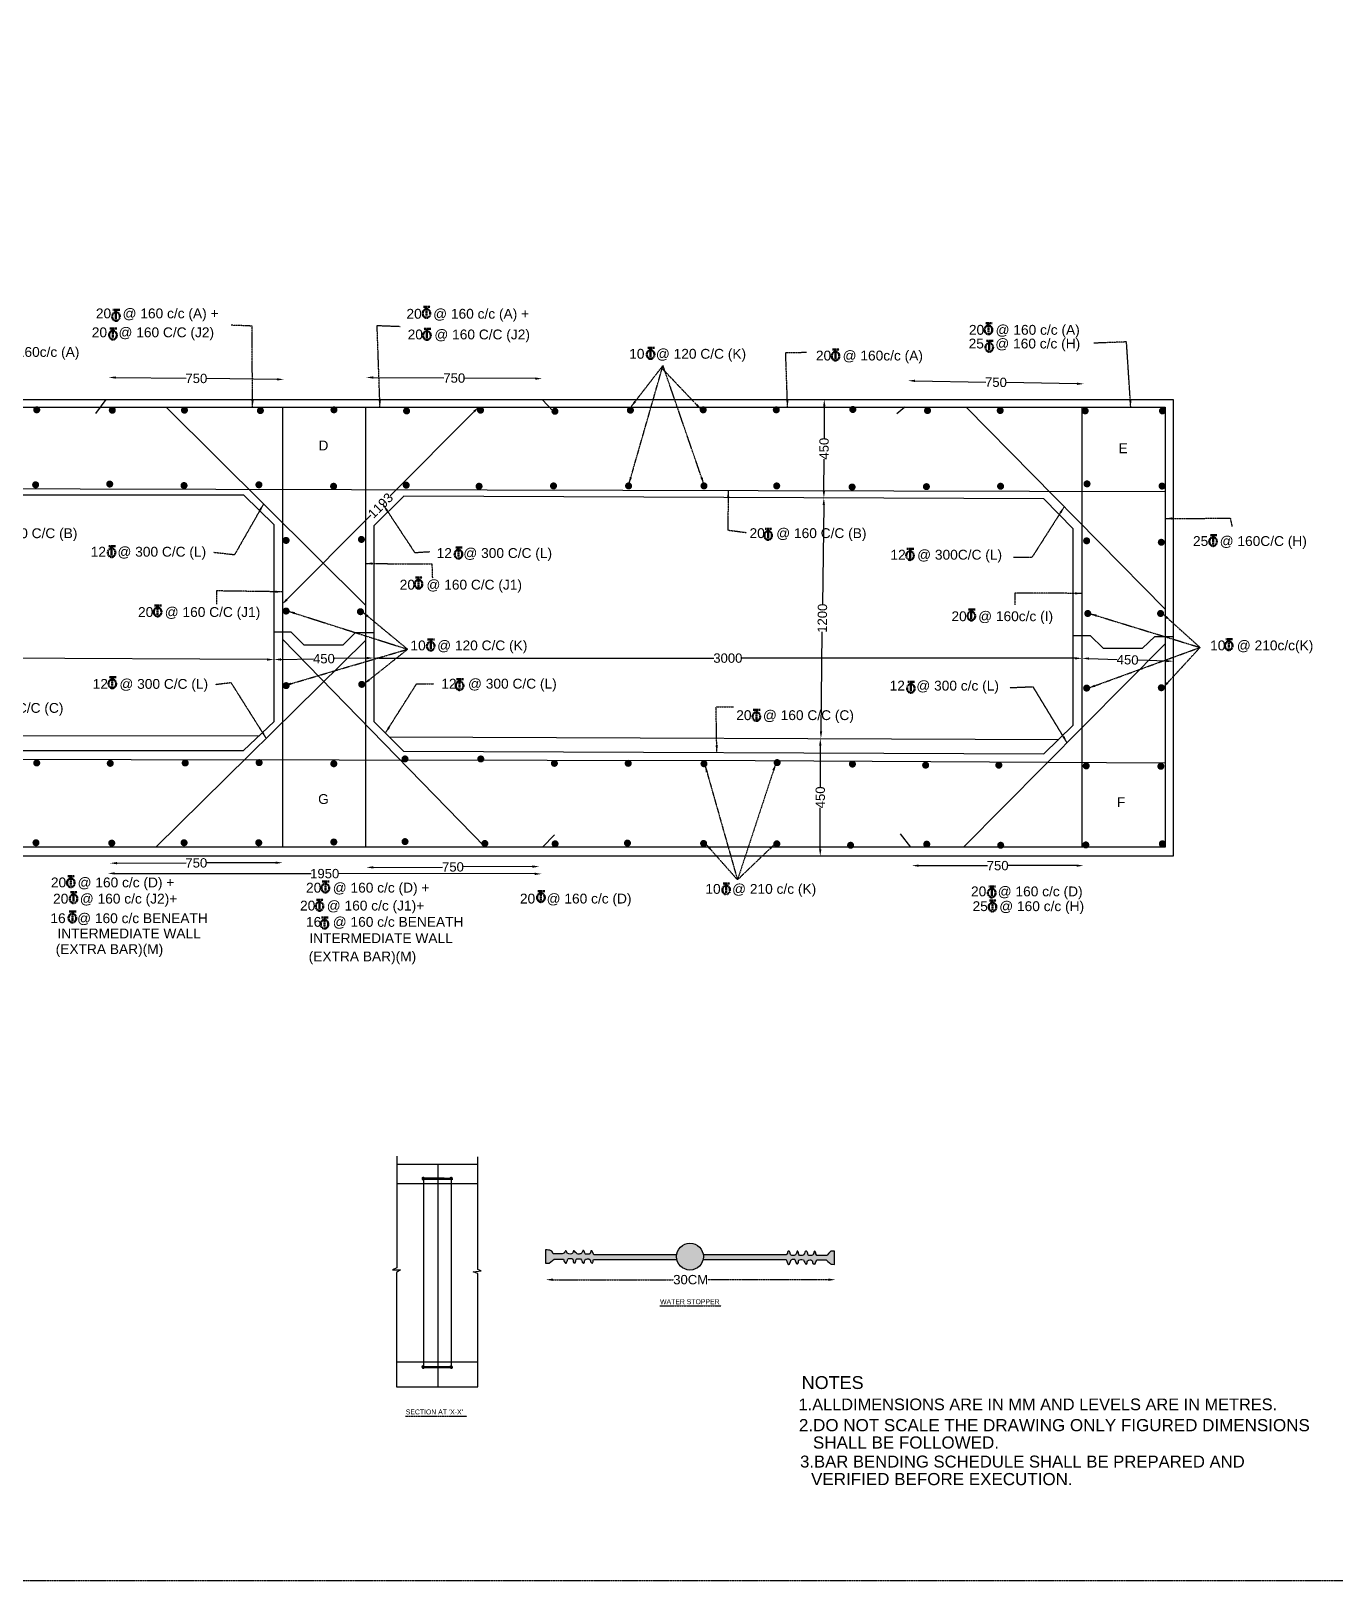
# Model space of a CAD drawing. Header units: millimetres. Extents: x -494 to 19383, y 2602 to 13183.
# Drawn here: x 9756 to 15329, y 2602 to 9225 of the extents above; entities that cross this region are included whole.
import ezdxf

# ---------------------------------------------------------------- set-up
doc = ezdxf.new("R2010")
doc.units = ezdxf.units.MM
doc.header["$MEASUREMENT"] = 0
doc.linetypes.add('PHANTOM', pattern=[2.5, 1.25, -0.25, 0.25, -0.25, 0.25, -0.25])
for name, color, linetype in [('DIM', 7, 'Continuous'), ('DWG', 7, 'Continuous'), ('TXT', 7, 'Continuous'), ('TXT @ 1', 7, 'Continuous')]:
    doc.layers.add(name, color=color, linetype=linetype)
doc.styles.add('Notes', font='arial.ttf', dxfattribs={"height": 0.1})
doc.styles.get("Standard").update_dxf_attribs({"font": 'arial.ttf'})
doc.dimstyles.new('Civil', dxfattribs={"dimtxt": 40, "dimasz": 30, "dimexe": 0.1, "dimexo": 0.0625, "dimgap": 0.09, "dimtad": 0, "dimdec": 0, "dimzin": 12, "dimdsep": 46, "dimtxsty": 'Standard', "dimcen": 0.1, "dimse1": 1, "dimse2": 1, "dimadec": 0, "dimazin": 2, "dimtfac": 1, "dimtdec": 0, "dimtofl": 0, "dimtmove": 0, "dimatfit": 3, "dimfxl": 1, "dimfrac": 1, "dimtolj": 1, "dimtzin": 0, "dimarcsym": 0})
doc.dimstyles.get("Standard").update_dxf_attribs({"dimtxt": 30, "dimasz": 30, "dimexe": 0.18, "dimexo": 0.0625, "dimgap": 0.09, "dimtad": 0, "dimdec": 0, "dimzin": 0, "dimdsep": 46, "dimtxsty": 'Standard', "dimcen": 0.09, "dimse1": 1, "dimse2": 1, "dimadec": 0, "dimazin": 0, "dimtfac": 1, "dimtdec": 0, "dimtofl": 0, "dimtmove": 0, "dimatfit": 3, "dimfxl": 1, "dimtolj": 1, "dimtzin": 0, "dimarcsym": 0})

# ---------------------------------------------------------------- blocks, each defined once
blk = doc.blocks.new('*D3')
at = {"layer": 'Defpoints', "color": 0, "transparency": 16777216}
for p in [(11672.6, 7618.1), (10828.2, 6774.7), (10830.3, 6772.7)]:
    blk.add_point(p, dxfattribs=at)
at = {"layer": 'DWG', "color": 0, "lineweight": -2, "transparency": 16777216}
for p, q in [((11649.4, 7598.9), (11290.3, 7238.5)), ((10849.4, 6796), (11208.5, 7156.4))]:
    blk.add_line(p, q, dxfattribs=at)
at = {"layer": 'DWG', "color": 0, "transparency": 16777216}
for points in [[(11645.9, 7602.4), (11652.9, 7595.4), (11670.6, 7620.1)], [(10845.9, 6799.5), (10852.9, 6792.4), (10828.2, 6774.7)]]:
    blk.add_solid(points, dxfattribs=at)
at = {"layer": 'DWG', "color": 0, "transparency": 16777216, "insert": (11249.4, 7197.4), "char_height": 40, "attachment_point": 5, "rotation": 45.10501}
blk.add_mtext('\\A1;1193', dxfattribs=at)
blk = doc.blocks.new('*D45')
at = {"layer": 'Defpoints', "color": 0, "transparency": 16777216}
for p in [(10088.1, 7756.8), (10836.9, 7736.4), (10837, 7748.3)]:
    blk.add_point(p, dxfattribs=at)
at = {"layer": 'DIM', "color": 0, "lineweight": -2, "transparency": 16777216}
for p, q in [((10118, 7744.6), (10418.4, 7741.2)), ((10806.9, 7736.8), (10506.5, 7740.2))]:
    blk.add_line(p, q, dxfattribs=at)
at = {"layer": 'DIM', "color": 0, "transparency": 16777216}
for points in [[(10118.1, 7749.6), (10118, 7739.6), (10088, 7744.9)], [(10807, 7741.8), (10806.9, 7731.8), (10836.9, 7736.4)]]:
    blk.add_solid(points, dxfattribs=at)
at = {"layer": 'DIM', "color": 0, "transparency": 16777216, "insert": (10462.5, 7740.7), "char_height": 40, "attachment_point": 5, "rotation": 359.34972}
blk.add_mtext('\\A1;750', dxfattribs=at)
blk = doc.blocks.new('*D46')
at = {"layer": 'Defpoints', "color": 0, "transparency": 16777216}
for p in [(11188.7, 7751.7), (11940.9, 7739.8), (11941, 7746.6)]:
    blk.add_point(p, dxfattribs=at)
at = {"layer": 'DIM', "color": 0, "lineweight": -2, "transparency": 16777216}
for p, q in [((11218.6, 7744.7), (11520.7, 7742.6)), ((11910.9, 7740), (11608.8, 7742))]:
    blk.add_line(p, q, dxfattribs=at)
at = {"layer": 'DIM', "color": 0, "transparency": 16777216}
for points in [[(11218.6, 7749.7), (11218.6, 7739.7), (11188.6, 7744.9)], [(11911, 7745), (11910.9, 7735), (11940.9, 7739.8)]]:
    blk.add_solid(points, dxfattribs=at)
at = {"layer": 'DIM', "color": 0, "transparency": 16777216, "insert": (11564.8, 7742.3), "char_height": 40, "attachment_point": 5, "rotation": 359.61159}
blk.add_mtext('\\A1;750', dxfattribs=at)
blk = doc.blocks.new('*D47')
at = {"layer": 'Defpoints', "color": 0, "transparency": 16777216}
for p in [(13504, 7744.7), (14256.1, 7717.5), (14256.3, 7731.1)]:
    blk.add_point(p, dxfattribs=at)
at = {"layer": 'DIM', "color": 0, "lineweight": -2, "transparency": 16777216}
for p, q in [((13533.8, 7730.5), (13835.9, 7725.1)), ((14226.1, 7718), (13924, 7723.5))]:
    blk.add_line(p, q, dxfattribs=at)
at = {"layer": 'DIM', "color": 0, "transparency": 16777216}
for points in [[(13533.9, 7735.5), (13533.7, 7725.5), (13503.8, 7731.1)], [(14226.2, 7723), (14226, 7713), (14256.1, 7717.5)]]:
    blk.add_solid(points, dxfattribs=at)
at = {"layer": 'DIM', "color": 0, "transparency": 16777216, "insert": (13879.9, 7724.3), "char_height": 40, "attachment_point": 5, "rotation": 358.96433}
blk.add_mtext('\\A1;750', dxfattribs=at)
blk = doc.blocks.new('*D48')
at = {"layer": 'Defpoints', "color": 0, "transparency": 16777216}
for p in [(13128.3, 7651.2), (13126.6, 7230), (13144.3, 7229.9)]:
    blk.add_point(p, dxfattribs=at)
at = {"layer": 'DIM', "color": 0, "lineweight": -2, "transparency": 16777216}
for p, q in [((13146, 7621.2), (13145.4, 7485.6)), ((13144.4, 7259.9), (13145, 7395.5))]:
    blk.add_line(p, q, dxfattribs=at)
at = {"layer": 'DIM', "color": 0, "transparency": 16777216}
for points in [[(13141, 7621.2), (13151, 7621.1), (13146.1, 7651.2)], [(13139.4, 7260), (13149.4, 7259.9), (13144.3, 7229.9)]]:
    blk.add_solid(points, dxfattribs=at)
at = {"layer": 'DIM', "color": 0, "transparency": 16777216, "insert": (13145.2, 7440.6), "char_height": 40, "attachment_point": 5, "rotation": 89.75988}
blk.add_mtext('\\A1;450', dxfattribs=at)
blk = doc.blocks.new('*D49')
at = {"layer": 'Defpoints', "color": 0, "transparency": 16777216}
for p in [(13144.3, 7229.9), (13131.7, 6202.2), (13131.8, 6202.2)]:
    blk.add_point(p, dxfattribs=at)
at = {"layer": 'DIM', "color": 0, "lineweight": -2, "transparency": 16777216}
for p, q in [((13143.9, 7199.9), (13138.7, 6773.9)), ((13132.1, 6232.2), (13137.3, 6658.2))]:
    blk.add_line(p, q, dxfattribs=at)
at = {"layer": 'DIM', "color": 0, "transparency": 16777216}
for points in [[(13138.9, 7200), (13148.9, 7199.9), (13144.3, 7229.9)], [(13127.1, 6232.2), (13137.1, 6232.1), (13131.7, 6202.2)]]:
    blk.add_solid(points, dxfattribs=at)
at = {"layer": 'DIM', "color": 0, "transparency": 16777216, "insert": (13138, 6716.1), "char_height": 40, "attachment_point": 5, "rotation": 89.2999}
blk.add_mtext('\\A1;1200', dxfattribs=at)
blk = doc.blocks.new('*D50')
at = {"layer": 'Defpoints', "color": 0, "transparency": 16777216}
for p in [(14247.2, 6539.7), (14637.5, 6527.2), (14637.7, 6532.2)]:
    blk.add_point(p, dxfattribs=at)
at = {"layer": 'DIM', "color": 0, "lineweight": -2, "transparency": 16777216}
for p, q in [((14277.4, 6543.8), (14397.6, 6539.9)), ((14607.7, 6533.1), (14487.5, 6537))]:
    blk.add_line(p, q, dxfattribs=at)
at = {"layer": 'DIM', "color": 0, "transparency": 16777216}
for points in [[(14277.5, 6548.7), (14277.2, 6538.8), (14247.4, 6544.7)], [(14607.9, 6538.1), (14607.5, 6528.1), (14637.7, 6532.2)]]:
    blk.add_solid(points, dxfattribs=at)
at = {"layer": 'DIM', "color": 0, "transparency": 16777216, "insert": (14442.5, 6538.4), "char_height": 40, "attachment_point": 5, "rotation": 358.16133}
blk.add_mtext('\\A1;450', dxfattribs=at)
blk = doc.blocks.new('*D51')
at = {"layer": 'Defpoints', "color": 0, "transparency": 16777216}
for p in [(13131.7, 6202.2), (13128.9, 5699), (13131.4, 5699)]:
    blk.add_point(p, dxfattribs=at)
at = {"layer": 'DIM', "color": 0, "lineweight": -2, "transparency": 16777216}
for p, q in [((13129.2, 6172.2), (13129.1, 5995.6)), ((13128.9, 5729), (13129, 5905.6))]:
    blk.add_line(p, q, dxfattribs=at)
at = {"layer": 'DIM', "color": 0, "transparency": 16777216}
for points in [[(13124.2, 6172.2), (13134.2, 6172.2), (13129.2, 6202.2)], [(13123.9, 5729), (13133.9, 5729), (13128.9, 5699)]]:
    blk.add_solid(points, dxfattribs=at)
at = {"layer": 'DIM', "color": 0, "transparency": 16777216, "insert": (13129.1, 5950.6), "char_height": 40, "attachment_point": 5, "rotation": 89.95998}
blk.add_mtext('\\A1;450', dxfattribs=at)
blk = doc.blocks.new('*D52')
at = {"layer": 'Defpoints', "color": 0, "transparency": 16777216}
for p in [(11220.6, 6546.1), (14247.4, 6544.7), (14247.4, 6544.7)]:
    blk.add_point(p, dxfattribs=at)
at = {"layer": 'DIM', "color": 0, "lineweight": -2, "transparency": 16777216}
for p, q in [((11250.6, 6546.1), (12674.2, 6545.5)), ((14217.4, 6544.7), (12793.7, 6545.4))]:
    blk.add_line(p, q, dxfattribs=at)
at = {"layer": 'DIM', "color": 0, "transparency": 16777216}
for points in [[(11250.6, 6551.1), (11250.6, 6541.1), (11220.6, 6546.1)], [(14217.4, 6549.7), (14217.4, 6539.7), (14247.4, 6544.7)]]:
    blk.add_solid(points, dxfattribs=at)
at = {"layer": 'DIM', "color": 0, "transparency": 16777216, "insert": (12734, 6545.4), "char_height": 40, "attachment_point": 5, "rotation": 359.97313}
blk.add_mtext('\\A1;3000', dxfattribs=at)
blk = doc.blocks.new('*D53')
at = {"layer": 'Defpoints', "color": 0, "transparency": 16777216}
for p in [(10794.7, 6539.4), (11220.6, 6546.1), (11220.6, 6546.1)]:
    blk.add_point(p, dxfattribs=at)
at = {"layer": 'DIM', "color": 0, "lineweight": -2, "transparency": 16777216}
for p, q in [((10824.7, 6539.8), (10962.6, 6542)), ((11190.6, 6545.7), (11052.7, 6543.5))]:
    blk.add_line(p, q, dxfattribs=at)
at = {"layer": 'DIM', "color": 0, "transparency": 16777216}
for points in [[(10824.7, 6544.8), (10824.8, 6534.8), (10794.7, 6539.4)], [(11190.5, 6550.7), (11190.6, 6540.7), (11220.6, 6546.1)]]:
    blk.add_solid(points, dxfattribs=at)
at = {"layer": 'DIM', "color": 0, "transparency": 16777216, "insert": (11007.7, 6542.8), "char_height": 40, "attachment_point": 5, "rotation": 0.91025}
blk.add_mtext('\\A1;450', dxfattribs=at)
blk = doc.blocks.new('*D54')
at = {"layer": 'Defpoints', "color": 0, "transparency": 16777216}
for p in [(13519.8, 5656.5), (14254.4, 5658.8), (14254.4, 5656.5)]:
    blk.add_point(p, dxfattribs=at)
at = {"layer": 'DIM', "color": 0, "lineweight": -2, "transparency": 16777216}
for p, q in [((13549.8, 5658.8), (13843, 5658.8)), ((14224.4, 5658.8), (13931.1, 5658.8))]:
    blk.add_line(p, q, dxfattribs=at)
at = {"layer": 'DIM', "color": 0, "transparency": 16777216}
for points in [[(13549.8, 5663.8), (13549.8, 5653.8), (13519.8, 5658.8)], [(14224.4, 5663.8), (14224.4, 5653.8), (14254.4, 5658.8)]]:
    blk.add_solid(points, dxfattribs=at)
at = {"layer": 'DIM', "color": 0, "transparency": 16777216, "insert": (13887.1, 5658.8), "char_height": 40, "attachment_point": 5}
blk.add_mtext('\\A1;750', dxfattribs=at)
blk = doc.blocks.new('*D55')
at = {"layer": 'Defpoints', "color": 0, "transparency": 16777216}
for p in [(11189.5, 5667.8), (11928.8, 5671.5), (11928.8, 5654.9)]:
    blk.add_point(p, dxfattribs=at)
at = {"layer": 'DIM', "color": 0, "lineweight": -2, "transparency": 16777216}
for p, q in [((11219.5, 5651.4), (11515.1, 5652.9)), ((11898.8, 5654.8), (11603.2, 5653.3))]:
    blk.add_line(p, q, dxfattribs=at)
at = {"layer": 'DIM', "color": 0, "transparency": 16777216}
for points in [[(11219.5, 5656.4), (11219.6, 5646.4), (11189.5, 5651.3)], [(11898.8, 5659.8), (11898.9, 5649.8), (11928.8, 5654.9)]]:
    blk.add_solid(points, dxfattribs=at)
at = {"layer": 'DIM', "color": 0, "transparency": 16777216, "insert": (11559.2, 5653.1), "char_height": 40, "attachment_point": 5, "rotation": 0.28471}
blk.add_mtext('\\A1;750', dxfattribs=at)
blk = doc.blocks.new('*D56')
at = {"layer": 'Defpoints', "color": 0, "transparency": 16777216}
for p in [(10093.5, 5667.3), (10831.2, 5671.3), (10831.2, 5669.3)]:
    blk.add_point(p, dxfattribs=at)
at = {"layer": 'DIM', "color": 0, "lineweight": -2, "transparency": 16777216}
for p, q in [((10123.5, 5669.4), (10418.3, 5670.2)), ((10801.2, 5671.2), (10506.4, 5670.4))]:
    blk.add_line(p, q, dxfattribs=at)
at = {"layer": 'DIM', "color": 0, "transparency": 16777216}
for points in [[(10123.5, 5674.4), (10123.5, 5664.4), (10093.5, 5669.3)], [(10801.2, 5676.2), (10801.2, 5666.2), (10831.2, 5671.3)]]:
    blk.add_solid(points, dxfattribs=at)
at = {"layer": 'DIM', "color": 0, "transparency": 16777216, "insert": (10462.4, 5670.3), "char_height": 40, "attachment_point": 5, "rotation": 0.15421}
blk.add_mtext('\\A1;750', dxfattribs=at)
blk = doc.blocks.new('*D57')
at = {"layer": 'Defpoints', "color": 0, "transparency": 16777216}
for p in [(10083.8, 5623.6), (11938.4, 5623.6), (11938.4, 5621.6)]:
    blk.add_point(p, dxfattribs=at)
at = {"layer": 'DIM', "color": 0, "lineweight": -2, "transparency": 16777216}
for p, q in [((10113.8, 5625.6), (10953.2, 5624.7)), ((11908.4, 5623.7), (11069, 5624.6))]:
    blk.add_line(p, q, dxfattribs=at)
at = {"layer": 'DIM', "color": 0, "transparency": 16777216}
for points in [[(10113.8, 5630.6), (10113.8, 5620.6), (10083.8, 5625.6)], [(11908.4, 5628.7), (11908.4, 5618.7), (11938.4, 5623.6)]]:
    blk.add_solid(points, dxfattribs=at)
at = {"layer": 'DIM', "color": 0, "transparency": 16777216, "insert": (11011.1, 5624.6), "char_height": 40, "attachment_point": 5, "rotation": 359.93866}
blk.add_mtext('\\A1;1950', dxfattribs=at)
blk = doc.blocks.new('*D61')
at = {"layer": 'Defpoints', "color": 0, "transparency": 16777216}
for p in [(7803.4, 6554.2), (10794.7, 6539.4), (10794.7, 6539.4)]:
    blk.add_point(p, dxfattribs=at)
at = {"layer": 'DIM', "color": 0, "lineweight": -2, "transparency": 16777216}
for p, q in [((7833.4, 6554), (9239.3, 6547.1)), ((10764.7, 6539.5), (9358.8, 6546.5))]:
    blk.add_line(p, q, dxfattribs=at)
at = {"layer": 'DIM', "color": 0, "transparency": 16777216}
for points in [[(7833.4, 6559), (7833.3, 6549), (7803.4, 6554.2)], [(10764.8, 6544.5), (10764.7, 6534.5), (10794.7, 6539.4)]]:
    blk.add_solid(points, dxfattribs=at)
at = {"layer": 'DIM', "color": 0, "transparency": 16777216, "insert": (9299.1, 6546.8), "char_height": 40, "attachment_point": 5, "rotation": 359.7167}
blk.add_mtext('\\A1;3000', dxfattribs=at)
blk = doc.blocks.new('*D95')
at = {"layer": 'Defpoints', "color": 0, "linetype": 'PHANTOM', "transparency": 16777216}
for p in [(11956.1, 3875.7), (13194.1, 3889.5), (13194.1, 3875.7)]:
    blk.add_point(p, dxfattribs=at)
at = {"layer": 'DIM', "color": 0, "linetype": 'PHANTOM', "lineweight": -2, "transparency": 16777216}
for p, q in [((11986.1, 3889.5), (12503.8, 3889.5)), ((13164.1, 3889.5), (12646.5, 3889.5))]:
    blk.add_line(p, q, dxfattribs=at)
at = {"layer": 'DIM', "color": 0, "linetype": 'PHANTOM', "transparency": 16777216}
for points in [[(11986.1, 3894.5), (11986.1, 3884.5), (11956.1, 3889.5)], [(13164.1, 3894.5), (13164.1, 3884.5), (13194.1, 3889.5)]]:
    blk.add_solid(points, dxfattribs=at)
at = {"layer": 'DIM', "color": 0, "linetype": 'PHANTOM', "transparency": 16777216, "insert": (12575.1, 3889.5), "char_height": 40, "attachment_point": 5}
blk.add_mtext('\\A1;30CM', dxfattribs=at)

msp = doc.modelspace()

# ---------------------------------------------------------------- hatches: boundary and pattern name
at = {"layer": 'DWG'}
h = msp.add_hatch(dxfattribs=at)
h.set_pattern_fill('ANSI31', color=256)
h.set_pattern_definition([(45, (0, 805.85783), (-0.0883883476, 0.0883883476), [])])
h.paths.add_polyline_path([(11494, 4324.1), (11436.8, 4324.1, 3.564033), (11436.7, 4318.7), (11494, 4319.1)])
h.paths.add_polyline_path([(11547.5, 4324), (11494, 4324.1), (11494, 4319.1), (11547.5, 4319.6, 4.087573)])
h = msp.add_hatch(color=256, dxfattribs=at)
h.dxf.hatch_style = 1
h.paths.add_polyline_path([(12515, 3987.9, -0.037059), (12515.6, 3996.3), (12161, 3996.3), (12156.2, 4008.5), (12154.2, 4010.9), (12152.6, 4012.7), (12151.4, 4013.3), (12149.2, 4013.3), (12148.9, 4012.5), (12148.5, 4010.1), (12147.7, 4007.7), (12146.7, 4004.7), (12144.2, 4000.3), (12141.5, 3999.1), (12138.5, 3998.6), (12133.1, 3998.2), (12128.1, 3998.2), (12125.7, 3998.8), (12123.5, 4000.3), (12122.3, 4003.5), (12121.5, 4007.5), (12120.3, 4010.7), (12119.1, 4012.5), (12116.9, 4013.7), (12114.5, 4013.7), (12113.7, 4012.9), (12112.5, 4010.3), (12111.3, 4006.7), (12109.9, 4004.5), (12107.9, 4002.3), (12105.3, 4000.5), (12101.8, 3999.3), (12098.6, 3999), (12094.2, 3999.1), (12090.2, 4000.5), (12086.6, 4002.9), (12083.2, 4006.3), (12080.6, 4009.7), (12078.8, 4012.1), (12077.8, 4013.3), (12074.4, 4012.9), (12073.6, 4010.1), (12073.2, 4007.7), (12072.2, 4004.9), (12068.6, 4001.1), (12065.4, 3999.9), (12059.9, 3999), (12054.3, 4000.3), (12047.9, 4002.5), (12045.3, 4006.7), (12044.1, 4010.1), (12043.9, 4011.5), (12041.9, 4012.9), (12039.5, 4012.7), (12038.9, 4010.5), (12037.9, 4008.3), (12035.9, 4004.7), (12033.3, 4002.7), (12030.3, 4001.7), (12025.5, 4000.7), (12019.1, 3999.9), (11994.9, 3999.9), (11987.7, 3999.9), (11984.7, 4007.5), (11981.7, 4011.7), (11976.1, 4014.5), (11972.7, 4015.1), (11966.9, 4015.7), (11962, 4016.5), (11954.8, 4017.8), (11954.8, 3959.8), (11970.1, 3959.8), (11992.2, 3977.5), (12031.7, 3977.5), (12034.9, 3967), (12038.2, 3961.7), (12039.7, 3960.6), (12042.4, 3960.6), (12044.4, 3961.7), (12045, 3964.1), (12046.4, 3966.5), (12048.3, 3971.2), (12049.2, 3974.2), (12050.3, 3976.7), (12051, 3978.6), (12052.5, 3979.5), (12056.7, 3980), (12060.9, 3980), (12064.2, 3980.2), (12066.8, 3980.2), (12067.9, 3980.2), (12071.5, 3977.8), (12072.3, 3971.6), (12073, 3967), (12074.3, 3963.2), (12075.2, 3961.5), (12075.9, 3961.5), (12080.9, 3962.1), (12084.9, 3970.5), (12086.4, 3975.8), (12088, 3978.4), (12090.2, 3978.9), (12093.5, 3978.9), (12104.1, 3979.1), (12108, 3973.6), (12110.9, 3967.9), (12112, 3964.8), (12113.9, 3961.7), (12116.4, 3960.2), (12118.6, 3959.9), (12120.8, 3963.7), (12121.9, 3968.7), (12122.3, 3971.6), (12124.1, 3974.9), (12126.1, 3977.1), (12130, 3977.8), (12133.5, 3978.4), (12137.1, 3978.4), (12139.9, 3978.4), (12141.7, 3977.5), (12145, 3974), (12146.7, 3967.9), (12148.7, 3963.7), (12151.4, 3961), (12154.5, 3959.7), (12156.9, 3961.3), (12158.2, 3967.4), (12158.9, 3971.8), (12159.7, 3975.8), (12516.2, 3975.8, -0.053338)])
h.paths.add_polyline_path([(12515, 3987.9, 1), (12629.4, 3987.9, 1)])
h.paths.add_polyline_path([(13189.8, 4010.9), (13174.4, 4010.9), (13165.9, 4003.1), (13158.3, 3994.9), (13155.7, 3993.5), (13151.9, 3992.9), (13139.9, 3992.7), (13114.4, 3992.7), (13110.4, 3999.9), (13109.4, 4002.5), (13108.6, 4006.5), (13107.8, 4008.3), (13106.8, 4009.9), (13105.2, 4010.7), (13102.4, 4009.9), (13101.6, 4007.3), (13101.4, 4005.5), (13100.8, 4002.3), (13099.2, 3998.9), (13098.2, 3997.1), (13096.1, 3993.8), (13090.8, 3992.9), (13084.3, 3992.3), (13082.3, 3992.3), (13080.7, 3992.9), (13078.9, 3993.7), (13077.7, 3994.9), (13075.7, 3999.5), (13075.1, 4002.9), (13073.7, 4005.9), (13072.9, 4008.7), (13070.3, 4010.7), (13067.5, 4011.5), (13064.5, 4009.7), (13063.5, 4006.7), (13061.3, 4001.9), (13060.1, 3999.3), (13058.5, 3996.1), (13056.5, 3994.3), (13052.3, 3993.1), (13049.3, 3992.7), (13040.6, 3993.5), (13037.8, 3997.1), (13035.6, 4001.9), (13035.4, 4005.1), (13034.8, 4006.5), (13033.8, 4008.5), (13033.4, 4009.9), (13032.4, 4011.3), (13031.2, 4011.3), (13029.6, 4010.9), (13028.2, 4007.5), (13026.8, 4003.5), (13025.6, 4000.7), (13024.2, 3997.9), (13022.4, 3995.1), (13017.9, 3993.1), (13013.7, 3992.7), (13011.3, 3992.5), (13007.9, 3992.5), (13004.1, 3993.9), (13002.3, 3997.1), (13000.7, 4000.9), (12999.7, 4004.5), (12998.7, 4007.5), (12997.5, 4009.5), (12996.7, 4010.9), (12993.3, 4012.1), (12991.5, 4011.9), (12990.1, 4009.3), (12988.9, 4005.3), (12988.5, 4003.1), (12986.3, 3998.5), (12985.1, 3997.5), (12983.1, 3996.3), (12628.8, 3996.3, -0.037059), (12629.4, 3987.9, -0.053338), (12628.1, 3975.8), (12983.9, 3975.8), (12986.8, 3963.7), (12990.7, 3957.4), (12995.1, 3955), (12997.7, 3956.1), (12998.7, 3960.3), (13001.7, 3966.9), (13002.8, 3971), (13003.8, 3972.4), (13005.3, 3974.8), (13006.8, 3975.8), (13010, 3977.1), (13013.6, 3977.1), (13016.2, 3977.1), (13018.9, 3976.5), (13020.6, 3975.4), (13022.3, 3971.8), (13023.4, 3966.7), (13024, 3964.2), (13024.7, 3962.3), (13026.8, 3959.1), (13028.7, 3957.2), (13031, 3957.2), (13033.4, 3958.4), (13035.5, 3962.3), (13035.5, 3966.5), (13036.1, 3969.7), (13037.8, 3972.7), (13042.1, 3974.6), (13045.5, 3976.3), (13049.7, 3976.3), (13057.2, 3974.1), (13059.1, 3971), (13060.8, 3967.6), (13062.3, 3963.3), (13064.2, 3959.9), (13066.3, 3956.7), (13069.7, 3956.5), (13072.5, 3959.7), (13073.5, 3965.9), (13074.8, 3970.3), (13078.8, 3973.1), (13083.9, 3974.1), (13086.5, 3974.1), (13089.2, 3973.9), (13093.3, 3971.4), (13094.3, 3969.9), (13095.2, 3966.7), (13095.6, 3964.2), (13096.3, 3962.3), (13097.5, 3959.1), (13099, 3957.4), (13100.9, 3956.7), (13103.9, 3955.9), (13106.9, 3957.6), (13109, 3961), (13110.7, 3965.9), (13112.4, 3970.1), (13114.7, 3973.7), (13117.3, 3974.3), (13154.7, 3974.3), (13161.3, 3967.4), (13168.5, 3961.1), (13171.3, 3958.3), (13172.7, 3957.7), (13175.8, 3956.1), (13181.6, 3955.5), (13189.8, 3955.1)])
h = msp.add_hatch(dxfattribs=at)
h.set_pattern_fill('ANSI31', color=256)
h.paths.add_polyline_path([(11494, 3518.2), (11436.8, 3518.3, 3.564033), (11436.7, 3512.8), (11494, 3513.3)])
h.paths.add_polyline_path([(11547.5, 3518.2), (11494, 3518.2), (11494, 3513.3), (11547.5, 3513.7, 4.087573)])

# ---------------------------------------------------------------- linework, layer by layer
at = {"layer": 'DIM'}
for points in [[(10076.2, 7651.2), (10032, 7590.2)], [(11941, 7651.2), (11987.7, 7600.2)], [(13490.4, 7618.1), (13456.4, 7590)], [(11941.6, 5737.5), (11992.6, 5790.9)], [(13516.4, 5737.5), (13472.1, 5795.1)]]:
    msp.add_lwpolyline(points, dxfattribs=at)
at = {"layer": 'DWG'}
for points in [[(531.9, 7651.2), (14637.5, 7651.2), (14637.5, 5699), (531.9, 5699)], [(564.4, 7618.1), (14603.2, 7618.1), (14603.2, 5737.5), (564.4, 5737.5)]]:
    msp.add_lwpolyline(points, close=True, dxfattribs=at)
at = {"layer": 'DWG', "const_width": 15}
for points in [[(9772.9, 7606.6, 1), (9787.9, 7606.6, 1)], [(10095.9, 7605, 1), (10110.9, 7605, 1)], [(10404.1, 7605, 1), (10419.1, 7605, 1)], [(10728.7, 7603.4, 1), (10743.7, 7603.4, 1)], [(11043.1, 7606.6, 1), (11058.1, 7606.6, 1)], [(11669.5, 7605, 1), (11684.5, 7605, 1)], [(12310, 7605, 1), (12325, 7605, 1)], [(12621.3, 7606.5, 1), (12636.3, 7606.5, 1)], [(12933.6, 7606.5, 1), (12948.6, 7606.5, 1)], [(13260.7, 7608.1, 1), (13275.7, 7608.1, 1)], [(13579.8, 7603.4, 1), (13594.8, 7603.4, 1)], [(13890.5, 7603.6, 1), (13905.5, 7603.6, 1)], [(14253.6, 7602, 1), (14268.6, 7602, 1)], [(14583.8, 7602, 1), (14598.8, 7602, 1)], [(11353.5, 7601.8, 1), (11368.5, 7601.8, 1)], [(11987.7, 7600.2, 1), (12002.7, 7600.2, 1)], [(9768.2, 7286.2, 1), (9783.2, 7286.2, 1)], [(10084.9, 7289.4, 1), (10099.9, 7289.4, 1)], [(10402.5, 7283.1, 1), (10417.5, 7283.1, 1)], [(10722.4, 7286.2, 1), (10737.4, 7286.2, 1)], [(11041.6, 7279.9, 1), (11056.6, 7279.9, 1)], [(11351.9, 7284.6, 1), (11366.9, 7284.6, 1)], [(11663.2, 7279.9, 1), (11678.2, 7279.9, 1)], [(11981.5, 7281.4, 1), (11996.5, 7281.4, 1)], [(12302.2, 7281.4, 1), (12317.2, 7281.4, 1)], [(12624.5, 7281.4, 1), (12639.5, 7281.4, 1)], [(12935.2, 7281.4, 1), (12950.2, 7281.4, 1)], [(13257.5, 7276.7, 1), (13272.5, 7276.7, 1)], [(13575.1, 7278.3, 1), (13590.1, 7278.3, 1)], [(13892, 7280.1, 1), (13907, 7280.1, 1)], [(14261.5, 7290.2, 1), (14276.5, 7290.2, 1)], [(14582.2, 7280.8, 1), (14597.2, 7280.8, 1)], [(10838.7, 7048.6, 1), (10853.7, 7048.6, 1)], [(11160.6, 7052.8, 1), (11175.6, 7052.8, 1)], [(14259.9, 7046.8, 1), (14274.9, 7046.8, 1)], [(14579, 7040.5, 1), (14594, 7040.5, 1)], [(10838.7, 6746.7, 1), (10853.7, 6746.7, 1)], [(11156.4, 6744, 1), (11171.4, 6744, 1)], [(14264.6, 6736.3, 1), (14279.6, 6736.3, 1)], [(14575.9, 6736.3, 1), (14590.9, 6736.3, 1)], [(10838.7, 6428, 1), (10853.7, 6428, 1)], [(11161.9, 6433.5, 1), (11176.9, 6433.5, 1)], [(14259.9, 6417.5, 1), (14274.9, 6417.5, 1)], [(14579, 6419.1, 1), (14594, 6419.1, 1)], [(9772.8, 6097.5, 1), (9787.8, 6097.5, 1)], [(10087.2, 6095.9, 1), (10102.2, 6095.9, 1)], [(10407.4, 6097.5, 1), (10422.4, 6097.5, 1)], [(10723.4, 6099, 1), (10738.4, 6099, 1)], [(11042.5, 6094.3, 1), (11057.5, 6094.3, 1)], [(11346.8, 6114.7, 1), (11361.8, 6114.7, 1)], [(11670.7, 6114.7, 1), (11685.7, 6114.7, 1)], [(11985.1, 6095.9, 1), (12000.1, 6095.9, 1)], [(12300.6, 6096, 1), (12315.6, 6096, 1)], [(12624.5, 6094.4, 1), (12639.5, 6094.4, 1)], [(12937.3, 6099.1, 1), (12952.3, 6099.1, 1)], [(13258.9, 6092.8, 1), (13273.9, 6092.8, 1)], [(13571.8, 6088.1, 1), (13586.8, 6088.1, 1)], [(13884.6, 6088.1, 1), (13899.6, 6088.1, 1)], [(14258, 6085, 1), (14273, 6085, 1)], [(14577.1, 6083.4, 1), (14592.1, 6083.4, 1)], [(9769.7, 5756.7, 1), (9784.7, 5756.7, 1)], [(10093.5, 5755.1, 1), (10108.5, 5755.1, 1)], [(10402.6, 5756.7, 1), (10417.6, 5756.7, 1)], [(10721.8, 5756.7, 1), (10736.8, 5756.7, 1)], [(11042.5, 5759.8, 1), (11057.5, 5759.8, 1)], [(11346.8, 5761.4, 1), (11361.8, 5761.4, 1)], [(11688, 5753.5, 1), (11703, 5753.5, 1)], [(11988.2, 5752, 1), (12003.2, 5752, 1)], [(12297.5, 5755.2, 1), (12312.5, 5755.2, 1)], [(12622.9, 5753.6, 1), (12637.9, 5753.6, 1)], [(12935.8, 5752, 1), (12950.8, 5752, 1)], [(13576.5, 5750.5, 1), (13591.5, 5750.5, 1)], [(14583.4, 5752.1, 1), (14598.4, 5752.1, 1)], [(13251.1, 5745.8, 1), (13266.1, 5745.8, 1)], [(13892.5, 5745.8, 1), (13907.5, 5745.8, 1)], [(14256.4, 5747.3, 1), (14271.4, 5747.3, 1)]]:
    msp.add_lwpolyline(points, format="xyb", close=True, dxfattribs=at)
at = {"layer": 'DWG'}
for points in [[(10333.2, 7618.1), (11185.1, 6771.4)], [(10830.3, 7618.1), (10830.3, 5737.5)], [(11185.1, 7618.1), (11185.1, 5737.5)], [(13752.6, 7618.1), (14603.2, 6754.1)], [(14247.2, 7618.1), (14247.2, 5737.5)], [(564.4, 7247.8), (1998.8, 7259.1), (6487.8, 7277.1), (14603.2, 7257.5)], [(7803.4, 7120.4), (7803.4, 6277.3), (7929.1, 6150.2), (10664.4, 6150.2), (10794.7, 6275.2), (10794.7, 7114.7), (10666, 7242.4), (7927.9, 7242.4), (7803.4, 7120.4)], [(11220.6, 7110.2), (11220.6, 6274.9), (11347.6, 6147.8), (14084.8, 6136.6), (14210.1, 6258.9), (14210.1, 7098), (14084.9, 7226), (11348.7, 7237.4), (11220.6, 7110.2)], [(10794.7, 6658.6), (10865.8, 6658.6), (10922.4, 6602.9), (11090.6, 6602.9), (11143, 6655.2), (11220.6, 6655.2)], [(10830.3, 6626), (11697.5, 5737.5)], [(14210.1, 6641.9), (14282.3, 6641.9), (14337.4, 6587.7), (14506.1, 6587.7), (14558.6, 6638.5), (14637.5, 6638.5)], [(10289.8, 5737.5), (11185.1, 6621.5)], [(14603.2, 6607), (13741.2, 5737.5)], [(7865.5, 6214.5), (10730.3, 6213.4)], [(11286.1, 6209.3), (14148, 6198.2)], [(564.4, 6087.4), (6625.1, 6117.4), (12851.4, 6108.5), (14603.2, 6097.5)], [(11319.5, 4417), (11319.5, 3939.6), (11300.3, 3931), (11334.3, 3931), (11317.5, 3920.6), (11317.5, 3432), (11666, 3432), (11666, 3915.6), (11646, 3923.6), (11679.5, 3926.7), (11666.2, 3932.8), (11666.2, 4414.1)], [(11319.5, 4383.7), (11666.2, 4383.7)], [(11494, 4383.7), (11494, 3432)], [(11432.6, 4316.3), (11432.6, 3518.3)], [(11436.7, 4318.7), (11547.5, 4319.6)], [(11436.8, 4324.1), (11547.5, 4324)], [(11552.6, 3520.6), (11552.6, 4319.6)], [(11556.2, 4319.6), (11558, 4319.6)], [(11319.5, 4300.4), (11666.2, 4300.4)], [(11954.8, 4017.8), (11954.8, 3959.8), (11970.1, 3959.8), (11992.2, 3977.5), (12031.7, 3977.5), (12034.9, 3967), (12038.2, 3961.7), (12039.7, 3960.6), (12042.4, 3960.6), (12044.4, 3961.7), (12045, 3964.1), (12046.4, 3966.5), (12048.3, 3971.2), (12049.2, 3974.2), (12050.3, 3976.7), (12051, 3978.6), (12052.5, 3979.5), (12056.7, 3980), (12060.9, 3980), (12064.2, 3980.2), (12066.8, 3980.2), (12067.9, 3980.2), (12071.5, 3977.8), (12072.3, 3971.6), (12073, 3967), (12074.3, 3963.2), (12075.2, 3961.5), (12075.9, 3961.5), (12080.9, 3962.1), (12084.9, 3970.5), (12086.4, 3975.8), (12088, 3978.4), (12090.2, 3978.9), (12093.5, 3978.9), (12102.7, 3979.1), (12104.3, 3978.9), (12108, 3973.6), (12110.9, 3967.9), (12112, 3964.8), (12113.9, 3961.7), (12116.4, 3960.2), (12118.6, 3959.9), (12120.8, 3963.7), (12121.9, 3968.7), (12122.3, 3971.6), (12124.1, 3974.9), (12126.1, 3977.1), (12130, 3977.8), (12133.5, 3978.4), (12137.1, 3978.4), (12139.9, 3978.4), (12141.7, 3977.5), (12145, 3974), (12146.7, 3967.9), (12148.7, 3963.7), (12151.4, 3961), (12154.5, 3959.7), (12156.9, 3961.3), (12158.2, 3967.4), (12158.9, 3971.8), (12159.7, 3975.8), (12516.2, 3975.8)], [(12515.6, 3996.3), (12161, 3996.3), (12156.2, 4008.5), (12154.2, 4010.9), (12152.6, 4012.7), (12151.4, 4013.3), (12149.2, 4013.3), (12148.9, 4012.5), (12148.5, 4010.1), (12147.7, 4007.7), (12146.7, 4004.7), (12144.7, 4001.1), (12143.9, 4000.1), (12141.5, 3999.1), (12138.5, 3998.6), (12133.1, 3998.2), (12128.1, 3998.2), (12125.7, 3998.8), (12123.5, 4000.3), (12122.3, 4003.5), (12121.5, 4007.5), (12120.3, 4010.7), (12119.1, 4012.5), (12116.9, 4013.7), (12114.5, 4013.7), (12113.7, 4012.9), (12112.5, 4010.3), (12111.3, 4006.7), (12109.9, 4004.5), (12107.9, 4002.3), (12105.3, 4000.5), (12101.8, 3999.3), (12098.6, 3999), (12094.2, 3999.1), (12090.2, 4000.5), (12086.6, 4002.9), (12083.2, 4006.3), (12080.6, 4009.7), (12078.8, 4012.1), (12077.8, 4013.3), (12074.4, 4012.9), (12073.6, 4010.1), (12073.2, 4007.7), (12072.2, 4004.9), (12068.6, 4001.1), (12065.4, 3999.9), (12059.9, 3999), (12054.3, 4000.3), (12047.9, 4002.5), (12045.3, 4006.7), (12044.1, 4010.1), (12043.9, 4011.5), (12041.9, 4012.9), (12039.5, 4012.7), (12038.9, 4010.5), (12037.9, 4008.3), (12035.9, 4004.7), (12033.3, 4002.7), (12030.3, 4001.7), (12025.5, 4000.7), (12019.1, 3999.9), (11994.9, 3999.9), (11987.7, 3999.9), (11984.7, 4007.5), (11981.7, 4011.7), (11976.1, 4014.5), (11972.7, 4015.1), (11966.9, 4015.7), (11962, 4016.5), (11954.8, 4017.8)], [(12628.1, 3975.8), (12983.9, 3975.8)], [(12983.9, 3975.8), (12986.8, 3963.7), (12990.7, 3957.4), (12995.1, 3955), (12997.7, 3956.1), (12998.7, 3960.3), (13001.7, 3966.9), (13002.8, 3971), (13003.8, 3972.4), (13005.3, 3974.8), (13006.8, 3975.8), (13010, 3977.1), (13013.6, 3977.1), (13016.2, 3977.1), (13018.9, 3976.5), (13020.6, 3975.4), (13022.3, 3971.8), (13023.4, 3966.7), (13024, 3964.2), (13024.7, 3962.3), (13026.8, 3959.1), (13028.7, 3957.2), (13031, 3957.2), (13033.4, 3958.4), (13035.5, 3962.3), (13035.5, 3966.5), (13036.1, 3969.7), (13037.8, 3972.7), (13042.1, 3974.6), (13045.5, 3976.3), (13049.7, 3976.3), (13057.2, 3974.1), (13059.1, 3971), (13060.8, 3967.6), (13062.3, 3963.3), (13064.2, 3959.9), (13066.3, 3956.7), (13069.7, 3956.5), (13072.5, 3959.7), (13073.5, 3965.9), (13074.8, 3970.3), (13078.8, 3973.1), (13083.9, 3974.1), (13086.5, 3974.1), (13089.2, 3973.9), (13093.3, 3971.4), (13094.3, 3969.9), (13095.2, 3966.7), (13095.6, 3964.2), (13096.3, 3962.3), (13097.5, 3959.1), (13099, 3957.4), (13100.9, 3956.7), (13103.9, 3955.9), (13106.9, 3957.6), (13109, 3961), (13110.7, 3965.9), (13112.4, 3970.1), (13114.7, 3973.7), (13117.3, 3974.3), (13154.7, 3974.3), (13161.3, 3967.4), (13168.5, 3961.1), (13171.3, 3958.3), (13172.7, 3957.7), (13175.8, 3956.1), (13181.6, 3955.5), (13189.8, 3955.1), (13189.8, 4010.9), (13174.4, 4010.9), (13165.9, 4003.1), (13158.3, 3994.9), (13155.7, 3993.5), (13151.9, 3992.9), (13139.9, 3992.7), (13114.4, 3992.7), (13110.4, 3999.9), (13109.4, 4002.5), (13108.6, 4006.5), (13107.8, 4008.3), (13106.8, 4009.9), (13105.2, 4010.7), (13102.4, 4009.9), (13101.6, 4007.3), (13101.4, 4005.5), (13100.8, 4002.3), (13099.2, 3998.9), (13098.2, 3997.1), (13096.8, 3994.9), (13095.6, 3993.7), (13090.8, 3992.9), (13084.3, 3992.3), (13082.3, 3992.3), (13080.7, 3992.9), (13078.9, 3993.7), (13077.7, 3994.9), (13075.7, 3999.5), (13075.1, 4002.9), (13073.7, 4005.9), (13072.9, 4008.7), (13070.3, 4010.7), (13067.5, 4011.5), (13064.5, 4009.7), (13063.5, 4006.7), (13061.3, 4001.9), (13060.1, 3999.3), (13058.5, 3996.1), (13056.5, 3994.3), (13052.3, 3993.1), (13049.3, 3992.7), (13040.6, 3993.5), (13037.8, 3997.1), (13035.6, 4001.9), (13035.4, 4005.1), (13034.8, 4006.5), (13033.8, 4008.5), (13033.4, 4009.9), (13032.4, 4011.3), (13031.2, 4011.3), (13029.6, 4010.9), (13028.2, 4007.5), (13026.8, 4003.5), (13025.6, 4000.7), (13024.2, 3997.9), (13022.4, 3995.1), (13017.9, 3993.1), (13013.7, 3992.7), (13011.3, 3992.5), (13007.9, 3992.5), (13004.1, 3993.9), (13002.3, 3997.1), (13000.7, 4000.9), (12999.7, 4004.5), (12998.7, 4007.5), (12997.5, 4009.5), (12996.7, 4010.9), (12993.3, 4012.1), (12991.5, 4011.9), (12990.1, 4009.3), (12988.9, 4005.3), (12988.5, 4003.1), (12986.3, 3998.5), (12985.1, 3997.5), (12983.1, 3996.3), (12628.8, 3996.3)], [(11317.5, 3538.6), (11666, 3538.6)], [(11436.7, 3512.8), (11547.5, 3513.7)], [(11436.8, 3518.3), (11547.5, 3518.2)], [(11556.2, 3513.8), (11558, 3513.8)]]:
    msp.add_lwpolyline(points, dxfattribs=at)
msp.add_circle((12572.2, 3987.9), 57.2, dxfattribs=at)
for centre, radius, start, end in [((11432.3, 4321.5), 5.21, 30.04889, 327.35644), ((11551.8, 4321.7), 4.83, 206.338, 151.34978), ((11432.3, 3515.7), 5.21, 30.04889, 327.35644), ((11551.8, 3515.8), 4.83, 206.338, 151.34978)]:
    msp.add_arc(centre, radius, start, end, dxfattribs=at)
at = {"layer": 'TXT', "linetype": 'PHANTOM'}
for p, q in [((12442.8, 3777.9), (12706, 3777.9)), ((11356, 3307), (11619.2, 3307))]:
    msp.add_line(p, q, dxfattribs=at)
msp.add_lwpolyline([(19381.6, 2602), (-494.1, 2602), (-494.1, 13182.9), (19381.6, 13182.9)], close=True, dxfattribs=at)
at = {"layer": 'TXT', "linetype": 'PHANTOM', "lineweight": 50}
for points in [[(10119.1, 7993.5), (10119.1, 8033.6), (10106, 8033.6)], [(10119.1, 8033.6), (10135.4, 8033.6)], [(11446.2, 8006.5), (11446.2, 8046.5), (11433.1, 8046.5)], [(11446.2, 8046.5), (11462.5, 8046.5)], [(10106.1, 7914), (10106.1, 7954), (10093, 7954)], [(10106.1, 7954), (10122.4, 7954)], [(11447.8, 7912.3), (11447.8, 7952.3), (11434.7, 7952.3)], [(11447.8, 7952.3), (11464.1, 7952.3)], [(13847.7, 7936.4), (13847.7, 7976.5), (13834.6, 7976.5)], [(13847.7, 7976.5), (13864, 7976.5)], [(13851, 7861.7), (13851, 7901.8), (13837.9, 7901.8)], [(13851, 7901.8), (13867.2, 7901.8)], [(12403.8, 7831.1), (12403.8, 7871.1), (12390.7, 7871.1)], [(12403.8, 7871.1), (12420.1, 7871.1)], [(13194.1, 7824.4), (13194.1, 7864.4), (13181, 7864.4)], [(13194.1, 7864.4), (13210.4, 7864.4)], [(12906.3, 7058), (12906.3, 7098), (12893.2, 7098)], [(12906.3, 7098), (12922.5, 7098)], [(10100.1, 6984.3), (10100.1, 7024.3), (10087, 7024.3)], [(10100.1, 7024.3), (10116.4, 7024.3)], [(14807.9, 7031.6), (14807.9, 7071.7), (14794.8, 7071.7)], [(14807.9, 7071.7), (14824.2, 7071.7)], [(11582.7, 6977.8), (11582.7, 7017.8), (11569.6, 7017.8)], [(11582.7, 7017.8), (11599, 7017.8)], [(13512.7, 6971.9), (13512.7, 7011.9), (13499.6, 7011.9)], [(13512.7, 7011.9), (13529, 7011.9)], [(11412, 6849.5), (11412, 6889.5), (11398.9, 6889.5)], [(11412, 6889.5), (11428.3, 6889.5)], [(10296.9, 6731), (10296.9, 6771), (10283.8, 6771)], [(10296.9, 6771), (10313.1, 6771)], [(13774.5, 6713.7), (13774.5, 6753.7), (13761.4, 6753.7)], [(13774.5, 6753.7), (13790.8, 6753.7)], [(11464, 6584.8), (11464, 6624.8), (11450.9, 6624.8)], [(11464, 6624.8), (11480.3, 6624.8)], [(14874.6, 6586.7), (14874.6, 6626.7), (14861.5, 6626.7)], [(14874.6, 6626.7), (14890.9, 6626.7)], [(10103.4, 6424), (10103.4, 6464.1), (10090.3, 6464.1)], [(10103.4, 6464.1), (10119.7, 6464.1)], [(11587.6, 6415.9), (11587.6, 6455.9), (11574.5, 6455.9)], [(11587.6, 6455.9), (11603.9, 6455.9)], [(13515.9, 6404.2), (13515.9, 6444.3), (13502.8, 6444.3)], [(13515.9, 6444.3), (13532.1, 6444.3)], [(12855.8, 6284), (12855.8, 6324.1), (12842.6, 6324.1)], [(12855.8, 6324.1), (12872, 6324.1)], [(9926.2, 5573.6), (9926.2, 5613.7), (9913.1, 5613.7)], [(9926.2, 5613.7), (9942.5, 5613.7)], [(11013.9, 5550.9), (11013.9, 5591), (11000.8, 5591)], [(11013.9, 5591), (11030.2, 5591)], [(12726.9, 5543.1), (12726.9, 5583.1), (12713.8, 5583.1)], [(12726.9, 5583.1), (12743.2, 5583.1)], [(13861.8, 5530.1), (13861.8, 5570.1), (13848.7, 5570.1)], [(13861.8, 5570.1), (13878.1, 5570.1)], [(9937.6, 5505.4), (9937.6, 5545.5), (9924.5, 5545.5)], [(9937.6, 5545.5), (9953.8, 5545.5)], [(10988.9, 5473), (10988.9, 5513), (10975.8, 5513)], [(10988.9, 5513), (11005.2, 5513)], [(11935.2, 5510.3), (11935.2, 5550.4), (11922.1, 5550.4)], [(11935.2, 5550.4), (11951.5, 5550.4)], [(13865.1, 5470), (13865.1, 5510), (13852, 5510)], [(13865.1, 5510), (13881.3, 5510)], [(9932.7, 5422.6), (9932.7, 5462.7), (9919.6, 5462.7)], [(9932.7, 5462.7), (9949, 5462.7)], [(11010.1, 5396.7), (11010.1, 5436.7), (10997, 5436.7)], [(11010.1, 5436.7), (11026.4, 5436.7)]]:
    msp.add_lwpolyline(points, dxfattribs=at)
for centre in [(10119.1, 8005.4), (11446.2, 8018.3), (13847.7, 7948.3), (10106.1, 7925.9), (11447.8, 7924.2), (13851, 7873.6), (12403.8, 7843), (13194.1, 7836.3), (12906.3, 7069.8), (14807.9, 7043.5), (10100.1, 6996.2), (11582.7, 6989.7), (13512.7, 6983.8), (11412, 6861.4), (10296.9, 6742.9), (13774.5, 6725.6), (11464, 6596.7), (14874.6, 6598.6), (10103.4, 6435.9), (11587.6, 6427.8), (13515.9, 6416.1), (12855.8, 6295.9), (9926.2, 5585.5), (11013.9, 5562.8), (12726.9, 5555), (9937.6, 5517.3), (10988.9, 5484.9), (11935.2, 5522.2), (13861.8, 5542), (13865.1, 5481.9), (9932.7, 5434.5), (11010.1, 5408.6)]:
    msp.add_ellipse(centre, major_axis=(0, 19), ratio=0.85519, dxfattribs=at)

# ---------------------------------------------------------------- texts
at = {"layer": 'TXT', "linetype": 'PHANTOM', "insert": (10984.6, 7475.3), "char_height": 42, "attachment_point": 1, "style": 'Notes'}
msp.add_mtext('D', dxfattribs=at)
at = {"layer": 'TXT', "linetype": 'PHANTOM', "char_height": 42, "width": 36.459, "attachment_point": 1, "style": 'Notes'}
for s, insert in [('E', (14403.9, 7463.1)), ('G', (10983, 5964.4)), ('F', (14396.4, 5951.3))]:
    msp.add_mtext(s, dxfattribs=dict(at, insert=insert))
at = {"layer": 'TXT @ 1', "linetype": 'PHANTOM', "style": 'Notes'}
for s, height, p in [('20   @ 160 c/c (A) +', 42, (10033.1, 7997.6)), ('20   @ 160 c/c (A) +', 42, (11360.4, 7996)), ('20   @ 160 C/C (J2)', 42, (10015.7, 7916.7)), ('20   @ 160 C/C (J2)', 42, (11365.6, 7907.6)), ('20   @ 160 c/c (A)', 42, (13764.2, 7927.4)), ('25   @ 160 c/c (H)', 42, (13763, 7868.8)), ('20   @ 160c/c (A)', 42, (9505.3, 7832.9)), ('10   @ 120 C/C (K)', 42, (12312.3, 7825)), ('20   @ 160c/c (A)', 42, (13110.4, 7817.5)), ('20   @ 160 C/C (B)', 42, (9454.5, 7058.2)), ('20   @ 160 C/C (B)', 42, (12826.7, 7058.6)), ('12   @ 300 C/C (L)', 42, (10011.2, 6979.2)), ('25   @ 160C/C (H)', 42, (14721.8, 7024.8)), ('12   @ 300 C/C (L)', 42, (11489.5, 6973.6)), ('12   @ 300C/C (L)', 42, (13428.9, 6966.5)), ('20   @ 160 C/C (J1)', 42, (11331.7, 6838.4)), ('20   @ 160 C/C (J1)', 42, (10213.3, 6721.5)), ('20   @ 160c/c (I)', 42, (13689.5, 6703.5)), ('10   @ 120 C/C (K)', 42, (11377.5, 6578.8)), ('10   @ 210c/c(K)', 42, (14795.1, 6578.9)), ('12   @ 300 C/C (L)', 42, (10019.5, 6414.4)), ('12   @ 300 C/C (L)', 42, (11509.4, 6415.4)), ('12   @ 300 c/c (L)', 42, (13425.4, 6407)), ('20   @ 160 C/C (C)', 42, (9391.5, 6311.8)), ('20   @ 160 C/C (C)', 42, (12769.8, 6280.8)), ('20   @ 160 c/c (D) +', 42, (9840.9, 5566)), ('20   @ 160 c/c (D) +', 42, (10931.3, 5543.7)), ('10   @ 210 c/c (K)', 42, (12638, 5538.4)), ('20   @ 160 c/c (D)', 42, (13773.2, 5527.7)), ('20   @ 160 c/c (J2)+', 42, (9850.3, 5496.7)), ('20   @ 160 c/c (J1)+', 42, (10905.7, 5467.1)), ('20   @ 160 c/c (D)', 42, (11845.4, 5497)), ('25   @ 160 c/c (H)', 42, (13779.8, 5464.6)), ('16   @ 160 c/c BENEATH', 42, (9838.9, 5413.2)), ('16   @ 160 c/c BENEATH', 42, (10931.3, 5397.5)), ('INTERMEDIATE WALL', 42, (9868.8, 5348.1)), ('INTERMEDIATE WALL', 42, (10945.5, 5327.9)), ('(EXTRA BAR)(M)', 42, (9861.4, 5281.2)), ('(EXTRA BAR)(M)', 42, (10942.6, 5249.9)), ('WATER STOPPER', 21, (12444.3, 3784.9)), ('NOTES', 55, (13049.5, 3422.4)), ('1.ALLDIMENSIONS ARE IN MM AND LEVELS ARE IN METRES.', 50, (13036.2, 3331.7)), ("SECTION AT 'X-X'", 21, (11357.5, 3314)), ('2.DO NOT SCALE THE DRAWING ONLY FIGURED DIMENSIONS', 52, (13037.7, 3241.9)), ('SHALL BE FOLLOWED.', 52, (13097.7, 3167.8)), ('3.BAR BENDING SCHEDULE SHALL BE PREPARED AND', 51, (13042.8, 3086.8)), ('VERIFIED BEFORE EXECUTION.', 52, (13089.7, 3011.5))]:
    msp.add_text(s, height=height, dxfattribs=at).set_placement(p)

# ---------------------------------------------------------------- dimensions: what is measured, and where the dimension line sits
at = {"layer": 'DIM'}
for p1, p2, distance, text, picture, middle in [((10088.1, 7756.8), (10837, 7748.3), -11.9, '750', '*D45', (10462.5, 7740.7)), ((11188.7, 7751.7), (11941, 7746.6), -6.8, '750', '*D46', (11564.8, 7742.3)), ((13504, 7744.7), (14256.3, 7731.1), -13.7, '750', '*D47', (13879.9, 7724.3)), ((13128.3, 7651.2), (13126.6, 7230), 17.7, '450', '*D48', (13145.2, 7440.6)), ((13144.3, 7229.9), (13131.8, 6202.2), 0, '1200', '*D49', (13138, 6716.1)), ((7803.4, 6554.2), (10794.7, 6539.4), 0, '3000', '*D61', (9299.1, 6546.8)), ((10794.7, 6539.4), (11220.6, 6546.1), 0, '450', '*D53', (11007.7, 6542.8)), ((11220.6, 6546.1), (14247.4, 6544.7), 0, '3000', '*D52', (12734, 6545.4)), ((14247.2, 6539.7), (14637.5, 6527.2), 5, '450', '*D50', (14442.5, 6538.4)), ((13131.7, 6202.2), (13131.4, 5699), -2.5, '450', '*D51', (13129.1, 5950.6)), ((10093.5, 5667.3), (10831.2, 5669.3), 2, '750', '*D56', (10462.4, 5670.3)), ((10083.8, 5623.6), (11938.4, 5621.6), 2, '1950', '*D57', (11011.1, 5624.6)), ((11189.5, 5667.8), (11928.8, 5671.5), -16.5, '750', '*D55', (11559.2, 5653.1)), ((13519.8, 5656.5), (14254.4, 5656.5), 2.3, '750', '*D54', (13887.1, 5658.8))]:
    dim = msp.add_aligned_dim(p1=p1, p2=p2, distance=distance, text=text, dimstyle='Civil', dxfattribs=at)
    dim.commit()
    dim.dimension.update_dxf_attribs({"geometry": picture, "text_midpoint": middle})
at = {"layer": 'DIM', "linetype": 'PHANTOM'}
dim = msp.add_aligned_dim(p1=(11956.1, 3875.7), p2=(13194.1, 3875.7), distance=13.8, text='30CM', dimstyle='Civil', dxfattribs=at)
dim.commit()
dim.dimension.update_dxf_attribs({"geometry": '*D95', "text_midpoint": (12575.1, 3889.5)})
at = {"layer": 'DWG'}
dim = msp.add_aligned_dim(p1=(11672.6, 7618.1), p2=(10830.3, 6772.7), distance=-2.9, dimstyle='Civil', dxfattribs=at)
dim.commit()
dim.dimension.update_dxf_attribs({"geometry": '*D3', "text_midpoint": (11249.4, 7197.4)})

# ---------------------------------------------------------------- leaders
at = {"layer": 'TXT', "linetype": 'PHANTOM'}
for points in [[(10702.8, 7618.1), (10700.4, 7964.4), (10611.9, 7968.1)], [(11247.4, 7618.1), (11235.1, 7966.9), (11333.5, 7963.2)], [(14455.9, 7618.1), (14437.7, 7896.8), (14297.7, 7891.4)], [(12989.4, 7618.1), (12981.1, 7851), (13069.9, 7852.7)], [(12311.1, 7288.8), (12456.7, 7795.8)], [(12319.3, 7618.1), (12456.7, 7795.8)], [(12621.3, 7606.5), (12449.8, 7786.9)], [(12631.5, 7288.9), (12456.7, 7795.8)], [(12735.7, 7262), (12733.7, 7092.6), (12813.1, 7082.4)], [(10749.6, 7204.3), (10625.3, 6986.6), (10535.6, 6996.8)], [(11261.4, 7200.2), (11395.8, 6996.7), (11461, 7000.7)], [(14171.6, 7192.5), (14033.7, 6976.2), (13955.1, 6976.2)], [(14603.2, 7142), (14881.2, 7143.5), (14888.5, 7108.6)], [(11185.1, 6949.9), (11469.2, 6947.8), (11471.2, 6886.8)], [(10830.3, 6828.8), (10548.3, 6832.8), (10548.3, 6775.9)], [(14247.2, 6822.1), (13960.9, 6823.6), (13960.9, 6772.7)], [(10853.7, 6746.7), (11365.3, 6583.6)], [(11171.4, 6744), (11365.3, 6583.6)], [(14279.6, 6736.3), (14752.1, 6591.1)], [(14590.9, 6736.3), (14752.1, 6591.1)], [(10838.7, 6428), (11365.3, 6583.6)], [(11176.9, 6433.5), (11365.3, 6583.6)], [(14274.9, 6417.5), (14752.1, 6591.1)], [(14594, 6419.1), (14752.1, 6591.1)], [(10761.2, 6203), (10611.5, 6440.1), (10544.3, 6431.9)], [(11270.3, 6225.1), (11404, 6436), (11477.4, 6436)], [(14183.8, 6184), (14039, 6422.2), (13939.1, 6418.1)], [(12687, 6142.3), (12683.7, 6337.6), (12758.5, 6336.8)], [(12938.6, 6095), (12775.1, 5598.2)], [(12636.2, 6088.2), (12775.1, 5598.2)], [(12637.9, 5753.6), (12775.1, 5598.2)], [(12935.8, 5752), (12775.1, 5598.2)]]:
    msp.add_leader(points, dimstyle='Standard', override={"dimgap": 0.09, "dimtad": 0}, dxfattribs=at)

doc.saveas('drawing.dxf')
